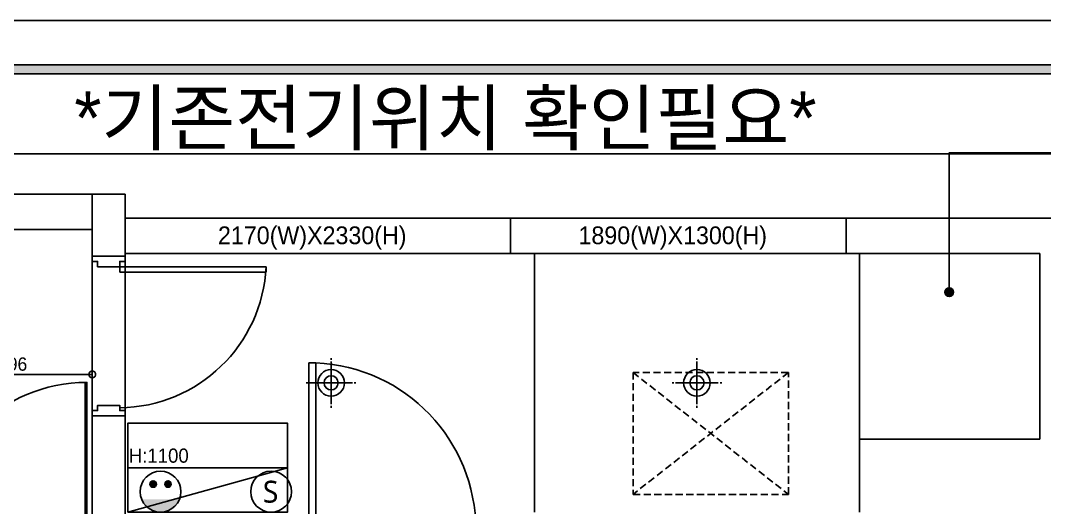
# Model space of a CAD drawing. Header units: inches. Extents: x -55157 to -7160, y -122257 to -52101.
# Drawn here: x -26102 to -20336, y -89486 to -86744 of the extents above; entities that cross this region are included whole.
import ezdxf
from ezdxf.enums import TextEntityAlignment as Align

# ---------------------------------------------------------------- set-up
doc = ezdxf.new("R2010")
doc.units = ezdxf.units.IN
doc.header["$LTSCALE"] = 50
doc.header["$MEASUREMENT"] = 0
for name, pattern in [('DASHEDX2', [1.5, 1, -0.5]), ('DH-HID2', [1.2, 0.8, -0.4]), ('HIDDEN', [0.375, 0.25, -0.125])]:
    doc.linetypes.add(name, pattern=pattern)
for name, color, linetype in [('0-ELC TEXT', 7, 'Continuous'), ('03-TEXT', 3, 'Continuous'), ('06-FUR', 6, 'Continuous'), ('07-DIM WAL', 5, 'Continuous'), ('CEIL-DOOR', 6, 'Continuous'), ('CEIL-LIGHT', 7, 'Continuous'), ('CO-DO-FR', 7, 'Continuous'), ('CO-DOOR', 8, 'Continuous'), ('FORM(YOURNAME)-1', 1, 'Continuous'), ('FORM(YOURNAME)-11', 1, 'Continuous'), ('FU-FURM', 251, 'DH-HID2'), ('HAT', 5, 'Continuous'), ('Layer 1', 7, 'Continuous'), ('RC-LIGHT', 7, 'Continuous'), ('U-LANP', 6, 'Continuous'), ('도면층2', 2, 'Continuous'), ('도면층4', 4, 'Continuous'), ('도면층5', 5, 'Continuous'), ('설비', 140, 'Continuous')]:
    doc.layers.add(name, color=color, linetype=linetype)
doc.styles.add('YOURNAME', font='HY울릉도M.TTF')
doc.styles.add('스타일1', font='HY울릉도M.TTF')
doc.styles.add('코레일둥고', font='Korail_Round_Gothic_Medium.ttf')
doc.dimstyles.new('30', dxfattribs={"dimscale": 30, "dimtxt": 2.5, "dimasz": 2.5, "dimexe": 1.25, "dimexo": 2, "dimtad": 1, "dimdec": 0, "dimtxsty": '스타일1', "dimblk": 'DOTSMALL', "dimcen": 2.5, "dimclrd": 1, "dimclre": 1, "dimclrt": 2, "dimadec": 0, "dimazin": 0, "dimtfac": 1, "dimtix": 1, "dimtmove": 0, "dimatfit": 3, "dimldrblk": 'DOTSMALL', "dimfxl": 1.25, "dimarcsym": 0})

# ---------------------------------------------------------------- blocks, each defined once
blk = doc.blocks.new('FORM-ELEVATION')
at = {"layer": 'FORM(YOURNAME)-11'}
h = blk.add_hatch(color=256, dxfattribs=at)
h.dxf.hatch_style = 1
h.paths.add_polyline_path([(-10309, 35708), (71691, 35708), (71691, 35508), (-10309, 35508)])
h.paths.add_polyline_path([(-10309, -21492), (71691, -21492), (71691, -21692), (-10309, -21692)])
at = {"layer": 'Defpoints', "color": 158}
for points in [[(-10309, -21692), (71691, -21692), (71691, 35708), (-10309, 35708)], [(-8309, 33708), (61071, 33708), (61071, -19692), (-8309, -19692)]]:
    blk.add_lwpolyline(points, close=True, dxfattribs=at)
at = {"layer": 'FORM(YOURNAME)-11', "color": 250}
blk.add_lwpolyline([(-11309, -22692), (72691, -22692), (72691, 36708), (-11309, 36708)], close=True, dxfattribs=at)
at = {"layer": 'FORM(YOURNAME)-11'}
blk.add_lwpolyline([(-10309, 35708), (71691, 35708), (71691, 35508), (-10309, 35508)], close=True, dxfattribs=at)
at = {"layer": 'FORM(YOURNAME)-11', "color": 3, "style": 'YOURNAME'}
for tag, height, p in [('1', 450, (71041, -1219)), ('2', 450, (71041, -1863)), ('3', 450, (71041, -3150)), ('4', 450, (71041, -5081)), ('5', 515, (71041, -7398)), ('6', 515, (71041, -9650)), ('7', 515, (71041, -11903)), ('8', 515, (71041, -14155)), ('9', 515, (71041, -16408)), ('10', 515, (66791, -18596)), ('11', 515, (71041, -18660)), ('12', 515, (66791, -20848)), ('13', 515, (71041, -20848))]:
    blk.add_attdef(tag, text='', height=height, dxfattribs=at).set_placement(p, align=Align.MIDDLE_RIGHT)
blk = doc.blocks.new('vudauseh')
at = {"layer": 'Layer 1'}
for p, q in [((-44707.7, -55405.2), (-44707.7, -53950.2)), ((-42877.7, -54995.2), (-42877.7, -53950.2))]:
    blk.add_line(p, q, dxfattribs=at)
at = {"layer": '도면층2'}
for p, q in [((-47197.7, -53964.2), (-47197.7, -53615.2)), ((-47012.7, -53615.2), (-47197.7, -53615.2)), ((-47012.7, -53964.2), (-47012.7, -53615.2)), ((-42952.7, -53750.2), (-41682.7, -53750.2)), ((-42952.7, -53950.2), (-42952.7, -53750.2)), ((-47197.7, -53964.2), (-47012.7, -53964.2)), ((-47012.7, -53964.2), (-47197.7, -53964.2)), ((-42952.7, -53950.2), (-41861.7, -53950.2)), ((-41861.7, -54995.2), (-41861.7, -53950.2)), ((-47197.7, -59085.2), (-47197.7, -54864.2)), ((-47012.7, -54864.2), (-47197.7, -54864.2)), ((-47012.7, -54864.2), (-47197.7, -54864.2)), ((-47012.7, -59085.2), (-47012.7, -54864.2)), ((-42877.7, -55405.2), (-42877.7, -54995.2)), ((-42877.7, -54995.2), (-41861.7, -54995.2))]:
    blk.add_line(p, q, dxfattribs=at)
at = {"layer": '도면층4'}
for p, q in [((-47197.7, -53964.2), (-47197.7, -54864.2)), ((-47012.7, -53964.2), (-47197.7, -53964.2)), ((-47012.7, -54864.2), (-47012.7, -53964.2)), ((-47042.7, -54024.2), (-46217.7, -54024.2)), ((-47042.7, -54024.2), (-47042.7, -54054.2)), ((-46217.7, -54024.2), (-46217.7, -54054.2)), ((-47042.7, -54054.2), (-46218.2, -54054.2)), ((-47197.7, -54864.2), (-47012.7, -54864.2)), ((-47012.7, -54864.2), (-47197.7, -54864.2))]:
    blk.add_line(p, q, dxfattribs=at)
for points in [[(-51267.7, -53615.2), (-47197.7, -53615.2), (-47197.7, -53815.2), (-51267.7, -53815.2)], [(-44842.7, -53950.2), (-47012.7, -53950.2), (-47012.7, -53750.2), (-44842.7, -53750.2)], [(-44842.7, -53950.2), (-42952.7, -53950.2), (-42952.7, -53750.2), (-44842.7, -53750.2)]]:
    blk.add_lwpolyline(points, close=True, dxfattribs=at)
for points in [[(-47012.7, -53964.2), (-47012.7, -53994.2), (-47042.7, -53994.2), (-47042.7, -54024.2), (-47167.7, -54024.2), (-47167.7, -53994.2), (-47197.7, -53994.2), (-47197.7, -53964.2), (-47012.7, -53964.2)], [(-47012.7, -54864.2), (-47012.7, -54834.2), (-47042.7, -54834.2), (-47042.7, -54804.2), (-47167.7, -54804.2), (-47167.7, -54834.2), (-47197.7, -54834.2), (-47197.7, -54864.2), (-47012.7, -54864.2)]]:
    blk.add_lwpolyline(points, dxfattribs=at)
at = {"layer": '도면층5'}
blk.add_arc((-47052.9, -53982.6), 835.7, 270.698, 357.1467, dxfattribs=at)
at = {"layer": '0-ELC TEXT', "style": '코레일둥고'}
for s, p in [('2170(W)X2330(H)', (-46489.7, -53897)), ('1890(W)X1300(H)', (-44459.7, -53897))]:
    blk.add_text(s, height=100, dxfattribs=at).set_placement(p)
blk = doc.blocks.new('D-402')
at = {"layer": 'CO-DO-FR'}
for points in [[(600, 200), (630, 200), (630, 0), (600, 0)], [(1800, 200), (1770, 200), (1770, 0), (1800, 0)]]:
    blk.add_lwpolyline(points, close=True, dxfattribs=at)
at = {"layer": 'CO-DOOR'}
blk.add_lwpolyline([(1770, -770), (1770, 970), (1760, 970), (1760, -770)], close=True, dxfattribs=at)
for points in [[(630, -170), (630, 370)], [(638.4, 369.9), (638.4, -169.9)]]:
    blk.add_lwpolyline(points, dxfattribs=at)
for centre, radius, start, end in [((1770, 100), 870, 90, 270), ((630, 100), 270, 270, 90)]:
    blk.add_arc(centre, radius, start, end, dxfattribs=at)
blk = doc.blocks.new('ccjwsjdeh')
at = {"layer": '06-FUR', "color": 8}
blk.add_lwpolyline([(-25497.7, -71924.4), (-24597.7, -71924.4), (-24597.7, -71424.4), (-25497.7, -71424.4)], close=True, dxfattribs=at)
blk.add_lwpolyline([(-25497.7, -71674.4), (-24597.7, -71674.4), (-25497.7, -71924.4)], dxfattribs=at)
at = {"layer": 'CO-DOOR'}
blk.add_lwpolyline([(-24437.8, -71084.4), (-24437.8, -72964.4), (-24477.8, -72964.4), (-24477.8, -71084.4)], close=True, dxfattribs=at)
blk.add_arc((-24478.7, -72024.4), 940.9, 272.49073, 87.50927, dxfattribs=at)
at = {"layer": 'FU-FURM', "color": 8}
for p, q in [((-22652.7, -71138.4), (-21777.7, -71824.4)), ((-21777.7, -71138.4), (-22652.7, -71824.4))]:
    blk.add_line(p, q, dxfattribs=at)
blk.add_lwpolyline([(-22652.7, -71138.4), (-22652.7, -71824.4), (-21777.7, -71824.4), (-21777.7, -71138.4)], close=True, dxfattribs=at)
blk.add_blockref('vudauseh', (21500, -16519.2))
at = {"layer": 'CO-DOOR', "color": 8}
blk.add_blockref('D-402', (-27497.7, -72164.4), dxfattribs=at)
blk = doc.blocks.new('_DOTSMALL')
at = {"color": 0, "linetype": 'ByBlock', "const_width": 0.5}
blk.add_lwpolyline([(-0.0625, 0, 1), (0.0625, 0, 1)], format="xyb", close=True, dxfattribs=at)
blk = doc.blocks.new('*D285')
at = {"layer": '07-DIM WAL', "color": 1, "lineweight": -2, "transparency": 16777216}
for p, q in [((-26593.7, -88736.4), (-25697.7, -88736.4)), ((-26593.7, -88796.4), (-26593.7, -88773.9)), ((-25697.7, -88796.4), (-25697.7, -88773.9))]:
    blk.add_line(p, q, dxfattribs=at)
at = {"layer": 'Defpoints', "color": 0, "transparency": 16777216}
for p in [(-26593.7, -88736.4), (-25697.7, -88736.4), (-25697.7, -88736.4)]:
    blk.add_point(p, dxfattribs=at)
at = {"layer": '07-DIM WAL', "color": 1, "lineweight": -2, "transparency": 16777216, "xscale": 75, "yscale": 75, "zscale": 75, "rotation": 180}
blk.add_blockref('_DOTSMALL', (-26593.7, -88736.4), dxfattribs=at)
at = {"layer": '07-DIM WAL', "color": 1, "lineweight": -2, "transparency": 16777216, "xscale": 75, "yscale": 75, "zscale": 75}
blk.add_blockref('_DOTSMALL', (-25697.7, -88736.4), dxfattribs=at)
at = {"layer": '07-DIM WAL', "color": 2, "transparency": 16777216, "insert": (-26145.7, -88678.6), "char_height": 75, "attachment_point": 5, "style": '스타일1'}
blk.add_mtext('896', dxfattribs=at)
blk = doc.blocks.new('매입등')
at = {"layer": 'HAT', "color": 1}
for p, q in [((0, 140), (0, 130)), ((0, 120), (0, -120)), ((-140, 0), (-130, 0)), ((120, 0), (-120, 0)), ((140, 0), (130, 0)), ((-140, 0), (-130, 0)), ((0, -140), (0, -130))]:
    blk.add_line(p, q, dxfattribs=at)
blk.add_circle((0, 0), 40, dxfattribs=at)
at = {"layer": 'U-LANP'}
blk.add_circle((0, 0), 75, dxfattribs=at)
blk = doc.blocks.new('A$C59950440')
at = {"layer": 'CEIL-DOOR'}
blk.add_blockref('매입등', (140, 140), dxfattribs=at)
blk = doc.blocks.new('TLSTJF')
at = {"layer": '설비'}
h = blk.add_hatch(color=10, dxfattribs=at)
edge = h.paths.add_edge_path()
edge.add_arc((-17018, -98621.5), 18.3, 0, 360)
h = blk.add_hatch(color=10, dxfattribs=at)
edge = h.paths.add_edge_path()
edge.add_arc((-16934, -98621.5), 18.3, 0, 360)
h = blk.add_hatch(color=10, dxfattribs=at)
edge = h.paths.add_edge_path()
edge.add_line((-16869.4, -98707.5), (-17082.7, -98707.5))
edge.add_ellipse((-16976, -98664.4), major_axis=(81.3, 81.3), ratio=1, start_angle=156.95778, end_angle=293.04222)
at = {"layer": '설비', "color": 10}
for centre, radius in [((-16976, -98664.4), 115), ((-17018, -98621.5), 18.3), ((-16934, -98621.5), 18.3)]:
    blk.add_circle(centre, radius, dxfattribs=at)

msp = doc.modelspace()

# ---------------------------------------------------------------- hatches: boundary and pattern name
at = {"layer": '0-ELC TEXT'}
h = msp.add_hatch(color=256, dxfattribs=at)
h.dxf.hatch_style = 1
edge = h.paths.add_edge_path()
edge.add_arc((-20872.131, -88273.479), 25, 90, 450)
h = msp.add_hatch(color=256, dxfattribs=at)
h.dxf.hatch_style = 1
edge = h.paths.add_edge_path()
edge.add_arc((-20872.131, -88273.479), 25, 90, 450)

# ---------------------------------------------------------------- linework, layer by layer
msp.add_lwpolyline([(-19878.435, -87488.95), (-20872.131, -87488.95), (-20872.131, -88273.479)], dxfattribs=at)
msp.add_circle((-20872.131, -88273.479), 25, dxfattribs=at)
msp.add_circle((-20872.131, -88273.479), 25, dxfattribs=at)
at = {"layer": '설비', "color": 240, "true_color": 0xed1f24}
msp.add_circle((-24690.634, -89396.45), 115, dxfattribs=at)

# ---------------------------------------------------------------- block references
at = {"layer": 'CEIL-LIGHT', "color": 10, "linetype": 'HIDDEN', "ltscale": 5}
msp.add_blockref('ccjwsjdeh', (0, -17587.01), dxfattribs=at)
at = {"layer": 'FORM(YOURNAME)-1', "xscale": 0.2500000000000001, "yscale": 0.2500000000000001, "zscale": 0.2500000000000001}
msp.add_blockref('FORM-ELEVATION', (-30330.324, -95920.999), dxfattribs=at)
at = {"layer": 'RC-LIGHT', "xscale": -1}
for p in [(-24212.686, -88923.95), (-22152.686, -88923.95)]:
    msp.add_blockref('A$C59950440', p, dxfattribs=at)
at = {"layer": '설비', "xscale": -1, "rotation": 359.9999999999999}
msp.add_blockref('TLSTJF', (-42289.139, 9268), dxfattribs=at)

# ---------------------------------------------------------------- texts
at = {"layer": '0-ELC TEXT', "color": 7, "linetype": 'DASHEDX2', "style": '코레일둥고'}
msp.add_text('H:1100', height=80, dxfattribs=at).set_placement((-25491.837, -89233.542))
at = {"layer": '03-TEXT', "color": 10, "style": '코레일둥고'}
msp.add_text('*기존전기위치 확인필요*', height=300, dxfattribs=at).set_placement((-23709.111, -87442.7), align=Align.CENTER)
at = {"layer": '설비', "color": 240, "true_color": 0xed1f24, "insert": (-24649.445, -89334.81), "char_height": 123.21429, "width": 196.45435, "attachment_point": 3, "style": '코레일둥고'}
msp.add_mtext('{\\fMalgun Gothic|b0|i0|c129|p50;S}', dxfattribs=at)

# ---------------------------------------------------------------- dimensions: what is measured, and where the dimension line sits
at = {"layer": '07-DIM WAL'}
dim = msp.add_linear_dim(base=(-25697.686, -88736.45), p1=(-26593.686, -88736.45), p2=(-25697.686, -88736.45), dimstyle='30', dxfattribs=at)
dim.commit()
dim.dimension.update_dxf_attribs({"geometry": '*D285', "text_midpoint": (-26145.686, -88678.602)})

doc.saveas('drawing.dxf')
